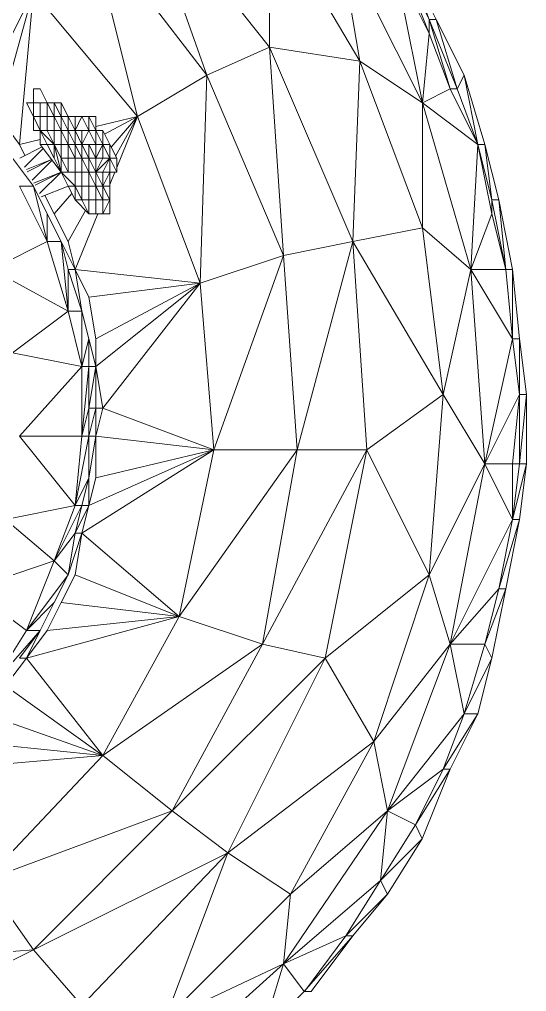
# Model space of a CAD drawing. Header units: millimetres. Extents: x 233224 to 234067, y -13631 to -11613.
# Drawn here: x 233798.31 to 233808.21, y -13595.9 to -13576.91 of the extents above; entities that cross this region are included whole.
import ezdxf

# ---------------------------------------------------------------- set-up
doc = ezdxf.new("R2010")
doc.units = ezdxf.units.MM
doc.header["$MEASUREMENT"] = 0
doc.layers.add('Int - Furniture', color=7, linetype='Continuous')
doc.layers.add('Int - Furniture _Pen_No__4', color=7, linetype='Continuous', lineweight=20, true_color=0x029e21)

# ---------------------------------------------------------------- blocks, each defined once
blk = doc.blocks.new('SAILOR AP1 D20-UZUNKOLLU_2')
at = {"layer": 'Int - Furniture _Pen_No__4', "linetype": 'Continuous'}
for p, q in [((12893.02, -1009.31), (12890.3, -971.32)), ((12893.02, -1009.31), (12876.73, -976.74)), ((12931, -1022.87), (12928.29, -991.66)), ((12933.71, -995.73), (12931, -1022.87)), ((12963.56, -997.1), (12955.42, -1007.94)), ((12968.99, -1013.37), (12963.56, -997.1)), ((13058.52, -998.45), (13080.22, -1009.31)), ((12906.58, -999.8), (12893.02, -1009.31)), ((12931, -1022.87), (12906.58, -999.8)), ((12920.15, -1036.44), (12906.58, -999.8)), ((12939.14, -999.8), (12931, -1022.87)), ((12955.42, -1007.94), (12944.57, -1001.17)), ((12955.42, -1010.66), (12944.57, -1001.17)), ((13025.96, -1001.17), (13017.82, -1016.08)), ((13025.96, -1001.17), (13031.39, -1012.01)), ((13055.81, -1002.52), (13050.38, -1006.59)), ((13055.81, -1002.52), (13080.22, -1009.31)), ((12944.57, -1003.87), (12931, -1022.87)), ((12949.99, -1007.94), (12944.57, -1003.87)), ((12977.12, -1003.87), (12968.99, -1013.37)), ((12977.12, -1003.87), (12979.84, -1017.44)), ((12955.42, -1010.66), (12949.99, -1006.59)), ((12949.99, -1006.59), (12949.99, -1007.94)), ((12993.4, -1006.59), (12979.84, -1017.44)), ((12993.4, -1006.59), (12993.4, -1018.8)), ((13006.97, -1018.8), (12993.4, -1006.59)), ((13009.68, -1005.24), (13006.97, -1018.8)), ((13009.68, -1005.24), (13017.82, -1016.08)), ((13042.24, -1006.59), (13031.39, -1012.01)), ((13047.67, -1005.24), (13042.24, -1009.31)), ((13042.24, -1006.59), (13042.24, -1009.31)), ((13050.38, -1006.59), (13048.21, -1007.67)), ((13050.38, -1006.59), (13051.34, -1010.66)), ((13080.22, -1009.31), (13050.38, -1006.59)), ((12949.99, -1007.94), (12931, -1022.87)), ((12949.99, -1007.94), (12955.42, -1012.01)), ((12958.13, -1037.79), (12949.99, -1007.94)), ((12949.99, -1007.94), (12955.42, -1010.66)), ((12955.42, -1007.94), (12955.42, -1010.66)), ((12968.99, -1013.37), (12955.42, -1007.94)), ((12955.42, -1007.94), (12960.85, -1013.37)), ((12966.27, -1016.08), (12955.42, -1007.94)), ((13047.43, -1012.88), (13045.04, -1008.1)), ((13045.49, -1007.94), (13047.46, -1012.85)), ((13045.95, -1007.59), (13049.61, -1011.24)), ((13047.7, -1006.64), (13049.88, -1011.03)), ((13055.81, -1009.31), (13058.52, -1007.94)), ((13058.52, -1007.94), (13058.52, -1008.4)), ((13058.52, -1008.4), (13058.52, -1009.31)), ((12893.02, -1009.31), (12882.17, -1018.8)), ((12920.15, -1036.44), (12893.02, -1009.31)), ((12912, -1047.28), (12893.02, -1009.31)), ((13042.24, -1009.31), (13031.39, -1012.01)), ((13042.24, -1009.31), (13036.81, -1012.01)), ((13042.41, -1009.65), (13044.95, -1014.73)), ((13042.81, -1009.38), (13044.95, -1014.73)), ((13047.29, -1012.98), (13043.38, -1009.09)), ((13055.81, -1009.31), (13053.09, -1010.66)), ((13053.09, -1009.31), (13053.09, -1010.66)), ((13053.09, -1009.31), (13055.81, -1009.31)), ((13080.22, -1009.31), (13055.81, -1029.65)), ((13055.81, -1010.66), (13055.81, -1009.31)), ((13058.52, -1009.31), (13055.81, -1009.31)), ((13058.52, -1010.66), (13058.52, -1009.31)), ((13061.23, -1009.31), (13058.52, -1009.31)), ((13061.23, -1010.66), (13061.23, -1009.31)), ((12960.85, -1013.37), (12955.42, -1010.66)), ((12960.85, -1014.73), (12955.42, -1012.01)), ((12955.42, -1012.01), (12958.13, -1037.79)), ((13031.39, -1012.01), (13017.82, -1016.08)), ((13031.39, -1012.01), (13031.39, -1014.73)), ((13031.39, -1012.01), (13036.81, -1012.01)), ((13036.81, -1012.01), (13031.39, -1014.73)), ((13040.43, -1011.56), (13036.81, -1013.37)), ((13040.15, -1010.85), (13042.24, -1016.08)), ((13040.76, -1010.53), (13044.95, -1014.73)), ((13044.95, -1014.73), (13050.38, -1010.66)), ((13050.38, -1012.01), (13047.67, -1013.37)), ((13053.09, -1010.66), (13050.38, -1013.37)), ((13050.38, -1012.01), (13053.09, -1010.66)), ((13050.38, -1010.66), (13050.38, -1012.01)), ((13050.38, -1010.66), (13053.09, -1010.66)), ((13053.09, -1012.01), (13050.38, -1013.37)), ((13050.38, -1012.01), (13050.38, -1013.37)), ((13053.09, -1010.66), (13053.09, -1012.01)), ((13055.81, -1010.66), (13053.09, -1010.66)), ((13053.09, -1012.01), (13053.09, -1013.37)), ((13055.81, -1012.01), (13053.09, -1012.01)), ((13055.81, -1012.01), (13055.81, -1010.66)), ((13058.52, -1010.66), (13055.81, -1010.66)), ((13055.81, -1013.37), (13055.81, -1012.01)), ((13055.81, -1012.01), (13058.52, -1012.01)), ((13058.52, -1012.01), (13055.81, -1013.37)), ((13058.52, -1012.01), (13058.52, -1010.66)), ((13061.23, -1010.66), (13058.52, -1012.01)), ((13058.52, -1012.01), (13058.52, -1013.37)), ((12966.27, -1016.08), (12960.85, -1013.37)), ((12968.99, -1013.37), (12966.27, -1016.08)), ((12979.84, -1017.44), (12968.99, -1013.37)), ((12968.99, -1013.37), (12974.41, -1017.44)), ((12979.84, -1018.8), (12968.99, -1013.37)), ((13036.81, -1013.37), (13031.39, -1016.08)), ((13036.81, -1013.37), (13040.81, -1016.8)), ((13047.67, -1013.37), (13044.95, -1014.73)), ((13050.38, -1013.37), (13044.95, -1014.73)), ((13047.67, -1014.73), (13050.38, -1013.37)), ((13050.38, -1013.37), (13047.67, -1013.37)), ((13050.38, -1013.37), (13050.38, -1014.73)), ((13053.09, -1013.37), (13050.38, -1013.37)), ((13053.09, -1014.73), (13053.09, -1013.37)), ((13053.09, -1013.37), (13055.81, -1013.37)), ((13055.81, -1013.37), (13053.09, -1014.73)), ((13055.81, -1013.37), (13055.81, -1014.73)), ((13058.52, -1013.37), (13055.81, -1014.73)), ((13055.81, -1013.37), (13058.52, -1013.37)), ((13058.52, -1014.73), (13058.52, -1013.37)), ((12960.85, -1014.73), (12958.13, -1037.79)), ((12966.27, -1017.44), (12960.85, -1014.73)), ((12974.41, -1017.44), (12966.27, -1016.08)), ((12974.41, -1018.8), (12966.27, -1016.08)), ((13017.82, -1016.08), (13006.97, -1018.8)), ((13031.39, -1014.73), (13017.82, -1016.08)), ((13017.82, -1016.08), (13017.82, -1018.8)), ((13017.82, -1016.08), (13025.96, -1016.08)), ((13025.96, -1016.08), (13017.82, -1018.8)), ((13031.39, -1014.73), (13025.96, -1016.08)), ((13025.96, -1017.44), (13031.39, -1014.73)), ((13025.96, -1017.44), (13031.39, -1016.08)), ((13025.96, -1016.08), (13025.96, -1017.44)), ((13031.39, -1016.08), (13037.49, -1019.47)), ((13042.24, -1016.08), (13039.53, -1017.44)), ((13044.95, -1014.73), (13042.24, -1016.08)), ((13044.95, -1014.73), (13042.24, -1017.44)), ((13042.24, -1016.08), (13042.24, -1017.44)), ((13044.95, -1014.73), (13044.95, -1016.08)), ((13047.67, -1014.73), (13044.95, -1014.73)), ((13044.95, -1016.08), (13047.67, -1014.73)), ((13044.95, -1017.44), (13044.95, -1016.08)), ((13044.95, -1016.08), (13047.67, -1016.08)), ((13050.38, -1014.73), (13047.67, -1014.73)), ((13047.67, -1016.08), (13047.67, -1014.73)), ((13047.67, -1017.44), (13050.38, -1016.08)), ((13050.38, -1016.08), (13047.67, -1016.08)), ((13047.67, -1017.44), (13047.67, -1016.08)), ((13050.38, -1016.08), (13050.38, -1014.73)), ((13050.38, -1014.73), (13053.09, -1014.73)), ((13053.09, -1014.73), (13050.38, -1016.08)), ((13050.38, -1016.08), (13050.38, -1017.44)), ((13053.09, -1016.08), (13050.38, -1017.44)), ((13050.38, -1016.08), (13053.09, -1016.08)), ((13053.09, -1014.73), (13053.09, -1016.08)), ((13055.81, -1014.73), (13053.09, -1014.73)), ((13055.81, -1014.73), (13053.09, -1016.08)), ((13053.09, -1016.08), (13053.09, -1017.44)), ((13053.09, -1016.08), (13055.81, -1016.08)), ((13055.81, -1016.08), (13053.09, -1017.44)), ((13055.81, -1014.73), (13055.81, -1016.08)), ((13058.52, -1014.73), (13055.81, -1014.73)), ((13058.52, -1014.73), (13055.81, -1016.08)), ((13055.81, -1016.08), (13055.81, -1017.44)), ((12966.27, -1017.44), (12958.13, -1037.79)), ((12974.39, -1018.8), (12966.27, -1017.44)), ((12979.84, -1018.8), (12974.41, -1017.44)), ((12974.41, -1017.44), (12974.41, -1018.8)), ((12979.84, -1020.15), (12974.41, -1017.44)), ((12979.84, -1017.44), (12979.84, -1018.8)), ((12993.4, -1018.8), (12979.84, -1017.44)), ((12979.84, -1017.44), (12985.26, -1020.15)), ((12993.4, -1020.15), (12979.84, -1017.44)), ((13025.96, -1017.44), (13017.82, -1018.8)), ((13025.96, -1017.44), (13020.53, -1020.15)), ((13025.96, -1017.44), (13023.25, -1041.86)), ((13036.81, -1021.88), (13025.96, -1017.44)), ((13036.81, -1020.15), (13039.53, -1017.44)), ((13039.53, -1017.44), (13039.53, -1018.8)), ((13042.24, -1017.44), (13039.53, -1017.44)), ((13039.53, -1018.8), (13042.24, -1017.44)), ((13042.24, -1018.8), (13042.24, -1017.44)), ((13044.95, -1017.44), (13042.24, -1017.44)), ((13044.95, -1017.44), (13044.95, -1018.8)), ((13047.67, -1017.44), (13044.95, -1017.44)), ((13047.67, -1018.8), (13050.38, -1017.44)), ((13047.67, -1017.44), (13050.38, -1017.44)), ((13047.67, -1017.44), (13047.67, -1018.8)), ((13053.09, -1017.44), (13050.38, -1017.44)), ((13053.09, -1017.44), (13050.38, -1018.8)), ((13050.38, -1018.8), (13050.38, -1017.44)), ((13053.09, -1017.44), (13053.09, -1018.8)), ((13055.81, -1017.44), (13053.09, -1017.44)), ((13053.09, -1017.44), (13055.81, -1018.8)), ((13055.81, -1017.44), (13055.81, -1018.8)), ((12912, -1047.28), (12882.17, -1018.8)), ((12974.41, -1018.8), (12958.13, -1037.79)), ((12990.69, -1044.58), (12974.41, -1018.8)), ((12974.41, -1018.8), (12979.84, -1020.15)), ((12985.26, -1020.15), (12979.84, -1018.8)), ((12979.84, -1018.8), (12979.84, -1020.15)), ((12993.4, -1018.8), (12993.4, -1020.15)), ((13006.97, -1018.8), (12993.4, -1018.8)), ((12993.4, -1018.8), (12998.83, -1020.15)), ((13006.97, -1020.15), (12993.4, -1018.8)), ((13006.97, -1018.8), (13006.97, -1020.15)), ((13006.97, -1018.8), (13012.4, -1020.15)), ((13017.82, -1018.8), (13006.97, -1018.8)), ((13017.82, -1018.8), (13012.4, -1020.15)), ((13039.53, -1018.8), (13036.81, -1020.15)), ((13039.53, -1020.15), (13039.53, -1018.8)), ((13039.53, -1018.8), (13042.24, -1018.8)), ((13042.24, -1018.8), (13042.24, -1020.15)), ((13044.95, -1018.8), (13042.24, -1018.8)), ((13044.95, -1020.15), (13044.95, -1018.8)), ((13044.95, -1018.8), (13047.67, -1018.8)), ((13047.67, -1018.8), (13044.95, -1020.15)), ((13047.67, -1018.8), (13047.67, -1020.15)), ((13050.38, -1018.8), (13047.67, -1018.8)), ((13050.38, -1018.8), (13047.67, -1020.15)), ((13050.38, -1018.8), (13053.09, -1018.8)), ((13053.09, -1020.15), (13050.38, -1018.8)), ((13050.38, -1020.15), (13050.38, -1018.8)), ((13053.09, -1018.8), (13053.09, -1020.15)), ((13055.81, -1018.8), (13053.09, -1020.15)), ((13055.81, -1018.8), (13055.81, -1020.15)), ((12979.84, -1020.15), (12985.26, -1021.51)), ((12979.84, -1020.15), (12990.69, -1044.58)), ((12979.84, -1020.15), (12985.26, -1020.15)), ((12993.4, -1020.15), (12985.26, -1020.15)), ((12993.4, -1021.51), (12985.26, -1020.15)), ((12993.38, -1021.51), (12985.26, -1021.51)), ((12985.26, -1021.51), (12990.69, -1044.58)), ((12993.4, -1021.51), (12990.69, -1044.58)), ((12998.83, -1020.15), (12993.4, -1020.15)), ((12993.4, -1020.15), (12993.4, -1021.51)), ((12998.83, -1021.51), (12993.4, -1020.15)), ((12993.4, -1021.51), (12998.83, -1022.87)), ((12993.4, -1021.51), (12998.83, -1021.51)), ((13006.97, -1020.15), (12998.83, -1020.15)), ((12998.83, -1020.15), (12998.83, -1021.51)), ((13006.97, -1021.51), (12998.83, -1020.15)), ((12998.83, -1021.51), (12998.83, -1022.87)), ((13006.97, -1021.51), (12998.83, -1022.87)), ((12998.83, -1021.51), (13006.97, -1021.51)), ((13012.4, -1020.15), (13006.97, -1020.15)), ((13006.97, -1020.15), (13006.97, -1021.51)), ((13006.97, -1021.51), (13012.4, -1020.15)), ((13006.97, -1021.51), (13012.4, -1021.51)), ((13006.97, -1021.51), (13023.25, -1041.86)), ((13020.53, -1020.15), (13012.4, -1021.51)), ((13012.4, -1021.51), (13023.25, -1041.86)), ((13020.53, -1020.15), (13023.25, -1041.86)), ((13036.81, -1021.51), (13036.81, -1020.15)), ((13036.81, -1020.15), (13039.53, -1020.15)), ((13036.81, -1022.87), (13036.81, -1021.51)), ((13039.53, -1021.51), (13036.81, -1021.51)), ((13039.53, -1020.15), (13039.53, -1021.51)), ((13039.53, -1020.15), (13042.24, -1020.15)), ((13042.24, -1021.51), (13039.53, -1021.51)), ((13039.53, -1021.51), (13039.53, -1022.87)), ((13042.24, -1021.51), (13039.53, -1022.87)), ((13042.24, -1020.15), (13042.24, -1021.51)), ((13042.24, -1020.15), (13044.95, -1020.15)), ((13044.95, -1020.15), (13042.24, -1021.51)), ((13042.24, -1021.51), (13042.24, -1022.87)), ((13044.95, -1021.51), (13042.24, -1022.87)), ((13042.24, -1021.51), (13044.95, -1021.51)), ((13044.95, -1020.15), (13044.95, -1021.51)), ((13047.67, -1020.15), (13044.95, -1021.51)), ((13044.95, -1020.15), (13047.67, -1020.15)), ((13044.95, -1021.51), (13044.95, -1022.87)), ((13044.95, -1021.51), (13047.67, -1024.23)), ((13047.67, -1021.51), (13044.95, -1021.51)), ((13044.95, -1021.51), (13047.67, -1022.87)), ((13047.67, -1020.15), (13047.67, -1021.51)), ((13050.38, -1020.15), (13047.67, -1021.51)), ((13047.67, -1020.15), (13050.38, -1020.15)), ((13047.67, -1021.51), (13047.67, -1022.87)), ((13047.67, -1021.51), (13050.38, -1022.87)), ((13047.67, -1021.51), (13050.38, -1021.51)), ((13053.09, -1020.15), (13050.38, -1021.51)), ((13050.38, -1020.15), (13050.38, -1021.51)), ((13053.09, -1021.51), (13050.38, -1021.51)), ((13050.38, -1021.51), (13050.38, -1022.87)), ((13053.09, -1021.51), (13050.38, -1022.87)), ((13053.09, -1020.15), (13053.09, -1021.51)), ((13055.81, -1020.15), (13053.09, -1020.15)), ((13055.81, -1020.15), (13053.09, -1021.51)), ((13055.81, -1021.51), (13053.09, -1021.51)), ((13053.09, -1022.87), (13053.09, -1021.51)), ((13053.89, -1021.51), (13055.81, -1029.65)), ((13093.79, -1020.15), (13055.81, -1029.65)), ((13055.81, -1020.15), (13055.81, -1021.51)), ((13093.79, -1020.15), (13063.94, -1043.21)), ((12931, -1022.87), (12920.15, -1036.44)), ((12958.13, -1037.79), (12931, -1022.87)), ((12952.71, -1054.07), (12931, -1022.87)), ((12998.83, -1022.87), (12990.69, -1044.58)), ((13023.25, -1041.86), (12998.83, -1022.87)), ((13036.81, -1024.23), (13036.81, -1022.87)), ((13036.81, -1022.87), (13039.53, -1024.23)), ((13036.81, -1022.87), (13039.53, -1022.87)), ((13039.53, -1022.87), (13039.53, -1024.23)), ((13042.24, -1022.87), (13039.53, -1024.23)), ((13042.24, -1022.87), (13039.53, -1022.87)), ((13042.24, -1022.87), (13042.24, -1024.23)), ((13042.24, -1022.87), (13044.95, -1024.23)), ((13044.95, -1022.87), (13042.24, -1022.87)), ((13044.95, -1022.87), (13044.95, -1024.23)), ((13044.95, -1022.87), (13047.67, -1024.23)), ((13047.67, -1022.87), (13047.67, -1024.23)), ((13050.38, -1022.87), (13047.67, -1024.23)), ((13050.38, -1022.87), (13047.67, -1022.87)), ((13050.38, -1022.87), (13050.38, -1024.23)), ((13053.09, -1022.87), (13050.38, -1022.87)), ((13053.09, -1022.87), (13050.38, -1024.23)), ((13052.39, -1023.22), (13055.81, -1029.65)), ((13036.81, -1024.23), (13039.53, -1024.23)), ((13039.53, -1024.23), (13042.24, -1024.23)), ((13042.24, -1024.23), (13044.95, -1024.23)), ((13044.95, -1025.21), (13042.55, -1024.23)), ((13044.95, -1024.23), (13044.95, -1025.58)), ((13044.95, -1025.58), (13047.67, -1024.23)), ((13047.67, -1024.23), (13044.95, -1024.23)), ((13044.95, -1025.58), (13047.67, -1025.58)), ((13055.81, -1029.65), (13045.86, -1025.58)), ((13047.67, -1025.58), (13050.38, -1024.23)), ((13047.67, -1024.23), (13047.67, -1025.58)), ((13047.67, -1024.23), (13050.38, -1024.23)), ((13048.1, -1025.36), (13055.81, -1029.65)), ((13049.82, -1024.51), (13055.81, -1029.65)), ((12890.3, -1058.14), (12865.89, -1031.01)), ((13055.81, -1029.65), (13023.25, -1041.86)), ((13055.81, -1029.65), (13063.94, -1043.21)), ((13101.93, -1029.65), (13063.94, -1043.21)), ((13101.93, -1029.65), (13069.37, -1055.43)), ((12912, -1047.28), (12879.45, -1035.07)), ((12903.87, -1059.5), (12879.45, -1035.07)), ((12879.45, -1035.07), (12890.3, -1058.14)), ((12920.15, -1036.44), (12912, -1047.28)), ((12952.71, -1054.07), (12920.15, -1036.44)), ((12949.99, -1066.28), (12920.15, -1036.44)), ((12958.13, -1037.79), (12952.71, -1054.07)), ((12990.69, -1044.58), (12958.13, -1037.79)), ((12990.69, -1060.85), (12958.13, -1037.79)), ((13023.25, -1041.86), (12990.69, -1044.58)), ((13023.25, -1041.86), (13028.67, -1058.14)), ((13063.94, -1043.21), (13023.25, -1041.86)), ((12990.69, -1044.58), (12990.69, -1060.85)), ((13028.67, -1058.14), (12990.69, -1044.58)), ((13063.94, -1043.21), (13028.67, -1058.14)), ((13063.94, -1043.21), (13069.37, -1055.43)), ((12912, -1047.28), (12903.87, -1059.5)), ((12949.99, -1066.28), (12912, -1047.28)), ((12933.71, -1075.78), (12912, -1047.28)), ((12890.3, -1058.14), (12876.73, -1054.07)), ((12952.71, -1054.07), (12949.99, -1066.28)), ((12990.69, -1060.85), (12952.71, -1054.07)), ((12990.69, -1074.42), (12952.71, -1054.07)), ((12884.87, -1062.21), (12876.76, -1054.09)), ((13069.37, -1055.43), (13028.67, -1058.14)), ((13069.37, -1055.43), (13031.39, -1071.71)), ((13069.37, -1055.43), (13066.66, -1073.06)), ((13096.5, -1055.43), (13066.66, -1073.06)), ((13069.37, -1055.43), (13096.5, -1055.43)), ((12890.3, -1058.14), (12884.87, -1062.21)), ((12903.87, -1059.5), (12890.3, -1058.14)), ((12920.15, -1078.49), (12890.3, -1058.14)), ((12890.3, -1058.14), (12895.73, -1070.35)), ((12906.58, -1077.13), (12890.3, -1058.14)), ((12933.71, -1075.78), (12903.87, -1059.5)), ((12903.87, -1059.5), (12920.15, -1078.49)), ((13028.67, -1058.14), (12990.69, -1060.85)), ((13028.67, -1058.14), (13031.39, -1071.71)), ((12990.69, -1060.85), (12990.69, -1074.42)), ((13031.39, -1071.71), (12990.69, -1060.85)), ((12884.9, -1062.23), (12884.87, -1062.21)), ((12884.87, -1062.21), (12884.87, -1063.57)), ((12895.73, -1071.71), (12884.87, -1062.21)), ((12895.73, -1071.71), (12884.87, -1063.57)), ((12895.73, -1070.35), (12884.9, -1062.23)), ((12949.99, -1066.28), (12933.71, -1075.78)), ((12990.69, -1074.42), (12949.99, -1066.28)), ((12949.99, -1066.28), (12966.27, -1086.63)), ((13091.08, -1068.99), (13058.52, -1085.27)), ((13066.66, -1073.06), (13091.08, -1068.99)), ((12906.58, -1077.13), (12895.73, -1070.35)), ((12895.73, -1070.35), (12895.73, -1071.71)), ((12903.87, -1078.49), (12895.73, -1070.35)), ((12903.87, -1078.49), (12895.73, -1071.71)), ((13031.39, -1071.71), (12990.69, -1074.42)), ((13031.39, -1071.71), (13001.54, -1089.34)), ((13031.39, -1071.71), (13034.1, -1085.27)), ((13066.66, -1073.06), (13031.39, -1071.71)), ((13066.66, -1073.06), (13034.1, -1085.27)), ((13066.66, -1073.06), (13058.52, -1085.27)), ((12990.69, -1074.42), (12966.27, -1086.63)), ((12990.69, -1074.42), (13001.54, -1089.34)), ((12933.71, -1075.78), (12920.15, -1078.49)), ((12966.27, -1086.63), (12933.71, -1075.78)), ((12933.71, -1075.78), (12952.71, -1090.7)), ((12906.58, -1077.13), (12903.87, -1078.49)), ((12914.72, -1085.27), (12903.87, -1078.49)), ((12920.15, -1078.49), (12906.58, -1077.13)), ((12906.61, -1077.14), (12906.58, -1077.13)), ((12914.72, -1085.27), (12906.58, -1077.13)), ((12917.44, -1083.92), (12906.61, -1077.14)), ((12920.15, -1078.49), (12917.44, -1083.92)), ((12952.71, -1090.7), (12920.15, -1078.49)), ((12920.15, -1078.49), (12928.29, -1089.34)), ((12939.14, -1093.41), (12920.15, -1078.49)), ((13085.65, -1079.85), (13058.52, -1085.27)), ((13085.65, -1079.85), (13072.08, -1086.63)), ((13085.65, -1081.2), (13072.08, -1086.63)), ((13085.65, -1081.2), (13074.8, -1086.63)), ((13085.65, -1082.56), (13074.8, -1086.63)), ((13085.65, -1082.56), (13074.8, -1087.99)), ((12917.44, -1083.92), (12914.72, -1085.27)), ((12917.46, -1083.93), (12917.44, -1083.92)), ((12928.29, -1090.7), (12917.44, -1083.92)), ((12928.29, -1089.34), (12917.46, -1083.93)), ((12928.29, -1090.7), (12914.72, -1085.27)), ((13034.1, -1085.27), (13001.54, -1089.34)), ((13034.1, -1085.27), (13025.96, -1094.77)), ((13058.52, -1085.27), (13025.96, -1094.77)), ((13034.1, -1085.27), (13058.52, -1085.27)), ((13058.52, -1085.27), (13050.38, -1096.13)), ((13058.52, -1085.27), (13061.23, -1090.7)), ((13058.52, -1085.27), (13072.08, -1086.63)), ((12966.27, -1086.63), (12952.71, -1090.7)), ((13001.54, -1089.34), (12966.27, -1086.63)), ((12966.27, -1086.63), (12987.98, -1097.48)), ((13072.08, -1086.63), (13061.23, -1090.7)), ((13074.8, -1086.63), (13061.23, -1090.7)), ((13074.8, -1086.63), (13061.23, -1092.06)), ((13074.8, -1087.99), (13061.23, -1092.06)), ((13074.8, -1087.99), (13063.94, -1093.41)), ((13072.08, -1086.63), (13074.8, -1086.63)), ((13074.8, -1086.63), (13074.8, -1087.99)), ((12939.14, -1093.41), (12928.29, -1089.34)), ((12928.29, -1089.34), (12928.29, -1090.7)), ((12939.14, -1096.13), (12928.29, -1089.34)), ((13001.54, -1089.34), (12987.98, -1097.48)), ((13001.54, -1089.34), (13025.96, -1094.77)), ((12939.14, -1096.13), (12928.29, -1090.7)), ((12952.71, -1090.7), (12939.14, -1093.41)), ((12952.71, -1090.7), (12952.71, -1097.48)), ((12987.98, -1097.48), (12952.71, -1090.7)), ((12952.71, -1090.7), (12963.56, -1100.19)), ((12977.12, -1102.91), (12952.71, -1090.7)), ((13061.23, -1090.7), (13050.38, -1096.13)), ((13061.23, -1092.06), (13061.21, -1092.07)), ((13061.23, -1090.7), (13061.23, -1092.06)), ((13061.23, -1092.06), (13063.94, -1093.41)), ((12939.18, -1093.43), (12939.14, -1093.41)), ((12939.14, -1093.41), (12939.14, -1096.13)), ((12949.99, -1098.84), (12939.14, -1093.41)), ((12952.71, -1097.48), (12939.18, -1093.43)), ((13061.21, -1092.07), (13050.38, -1096.13)), ((13063.94, -1093.41), (13050.38, -1096.13)), ((13063.94, -1093.41), (13050.38, -1097.48)), ((13025.96, -1094.77), (12987.98, -1097.48)), ((13025.96, -1094.77), (13012.4, -1102.91)), ((13025.96, -1094.77), (13025.96, -1101.55)), ((13025.96, -1094.77), (13036.81, -1098.84)), ((13050.38, -1096.13), (13025.96, -1094.77)), ((12949.99, -1098.84), (12939.14, -1096.13)), ((12952.71, -1097.48), (12949.99, -1098.84)), ((12963.56, -1100.19), (12952.71, -1097.48)), ((12963.56, -1101.55), (12952.71, -1097.48)), ((12987.98, -1097.48), (12977.12, -1102.91)), ((12987.98, -1097.48), (12987.98, -1102.91)), ((12987.98, -1097.48), (13001.54, -1104.26)), ((13012.4, -1102.91), (12987.98, -1097.48)), ((13050.38, -1096.13), (13036.81, -1098.84)), ((13050.38, -1096.13), (13039.53, -1098.84)), ((13050.38, -1097.48), (13039.53, -1098.84)), ((13050.38, -1097.48), (13039.53, -1100.19)), ((13050.38, -1096.13), (13050.38, -1097.48)), ((12963.56, -1101.55), (12949.99, -1098.84)), ((13036.81, -1098.84), (13025.96, -1101.55)), ((13039.49, -1098.84), (13025.96, -1101.55)), ((13036.81, -1098.84), (13039.53, -1098.84)), ((13039.53, -1098.84), (13039.49, -1098.84)), ((13039.53, -1098.84), (13039.53, -1100.19)), ((12977.12, -1102.91), (12963.56, -1100.19)), ((12963.56, -1100.19), (12963.56, -1101.55)), ((12977.12, -1104.26), (12963.56, -1100.19)), ((12977.12, -1104.26), (12963.56, -1101.55)), ((13025.96, -1101.55), (13012.4, -1102.91)), ((13039.53, -1100.19), (13025.96, -1101.55)), ((13039.53, -1100.19), (13025.96, -1102.91)), ((13025.96, -1101.55), (13025.96, -1102.91)), ((12987.98, -1102.91), (12977.12, -1102.91)), ((12987.95, -1104.26), (12977.12, -1102.91)), ((12977.12, -1102.91), (12977.12, -1104.26)), ((12987.98, -1105.62), (12977.12, -1102.91)), ((13001.54, -1104.26), (12987.98, -1102.91)), ((12987.98, -1102.91), (12987.98, -1104.26)), ((13012.4, -1102.91), (13001.54, -1104.26)), ((13012.4, -1102.91), (13012.4, -1104.26)), ((13025.96, -1102.91), (13012.4, -1102.91)), ((13025.96, -1102.91), (13012.4, -1104.26)), ((12987.98, -1105.62), (12977.12, -1104.26)), ((12987.98, -1104.26), (12987.95, -1104.26)), ((13001.54, -1104.26), (12987.98, -1104.26)), ((12987.98, -1104.26), (12987.98, -1105.62)), ((13001.54, -1105.62), (12987.98, -1104.26)), ((13001.54, -1104.26), (13001.54, -1105.62)), ((13012.4, -1104.26), (13001.54, -1104.26)), ((13012.4, -1104.26), (13001.54, -1105.62)), ((13001.54, -1105.62), (12987.98, -1105.62))]:
    blk.add_line(p, q, dxfattribs=at)

msp = doc.modelspace()

# ---------------------------------------------------------------- block references
at = {"layer": 'Int - Furniture', "color": 104, "linetype": 'Continuous', "lineweight": 20, "true_color": 0x029e21, "xscale": 0.1, "yscale": 0.1, "zscale": 100, "rotation": 89.99962635528027}
msp.add_blockref('SAILOR AP1 D20-UZUNKOLLU_2', (233697.644, -14884.385), dxfattribs=at)

doc.saveas('drawing.dxf')
